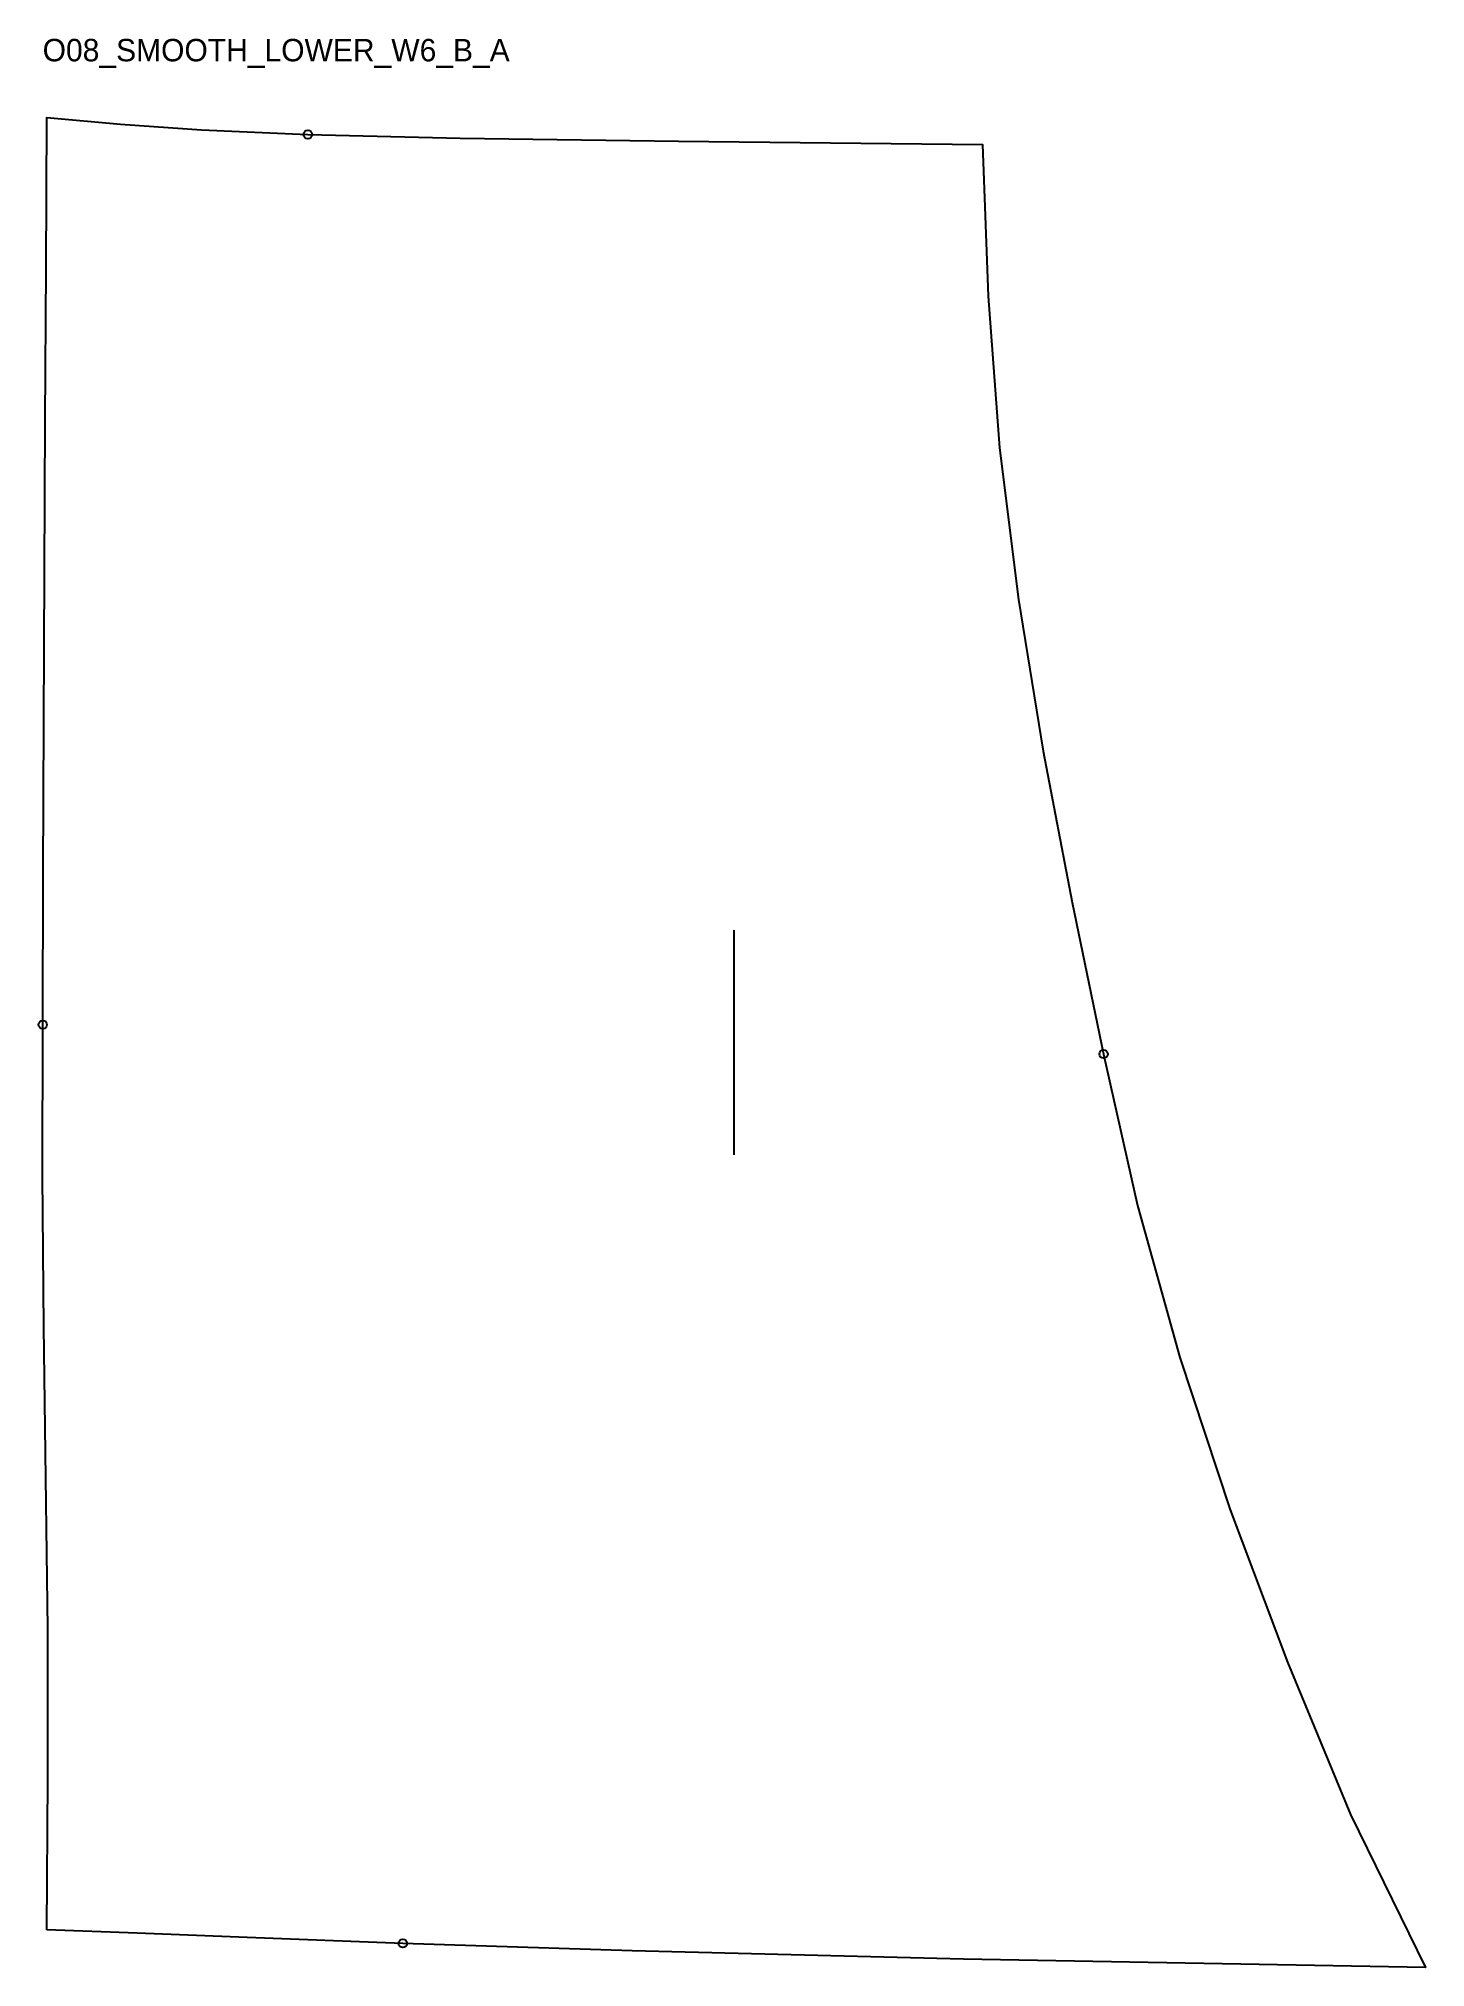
# Model space of a CAD drawing. Header units: millimetres. Extents: x -3 to 491, y -13 to 674.
import ezdxf

# ---------------------------------------------------------------- set-up
doc = ezdxf.new("R2010")
doc.units = ezdxf.units.MM
for name, color, linetype in [('CUT', 1, 'Continuous'), ('GRAIN', 3, 'Continuous'), ('ID', 7, 'Continuous'), ('NOTCH', 2, 'Continuous'), ('SEAM', 5, 'Continuous')]:
    doc.layers.add(name, color=color, linetype=linetype)

msp = doc.modelspace()

# ---------------------------------------------------------------- linework, layer by layer
at = {"layer": 'CUT'}
msp.add_lwpolyline([(0, 0), (0.35, 53.67), (0.25, 107.36), (-0.37, 161.12), (-1.08, 214.94), (-1.55, 268.78), (-1.5, 322.59), (-1.34, 376.4), (-1.15, 430.24), (-0.91, 484.1), (-0.6, 537.99), (-0.27, 591.93), (0, 645.91), (26.24, 643.51), (55.06, 641.49), (92.96, 639.84), (147.25, 638.53), (225.1, 637.44), (333.42, 636.33), (335.4, 582.2), (339.51, 528.14), (346.26, 474.12), (355.05, 420.11), (365.34, 366.11), (376.54, 312.11), (388.6, 258.1), (403.67, 203.97), (421.67, 149.74), (442.09, 95.44), (464.53, 41.07), (491.25, -13.39), (326.64, -10.43), (208.54, -7.48), (126.8, -4.84), (71.34, -2.75), (32.18, -1.21), (0, 0)], close=True, dxfattribs=at)
at = {"layer": 'GRAIN'}
msp.add_line((244.85, 276.26), (244.85, 356.26), dxfattribs=at)
at = {"layer": 'NOTCH'}
for centre in [(92.96, 639.84), (-1.5, 322.59), (376.54, 312.11), (126.8, -4.84)]:
    msp.add_circle(centre, 1.5, dxfattribs=at)
at = {"layer": 'SEAM'}
msp.add_lwpolyline([(0, 0), (0.35, 53.67), (0.25, 107.36), (-0.37, 161.12), (-1.08, 214.94), (-1.55, 268.78), (-1.5, 322.59), (-1.34, 376.4), (-1.15, 430.24), (-0.91, 484.1), (-0.6, 537.99), (-0.27, 591.93), (0, 645.91), (26.24, 643.51), (55.06, 641.49), (92.96, 639.84), (147.25, 638.53), (225.1, 637.44), (333.42, 636.33), (335.4, 582.2), (339.51, 528.14), (346.26, 474.12), (355.05, 420.11), (365.34, 366.11), (376.54, 312.11), (388.6, 258.1), (403.67, 203.97), (421.67, 149.74), (442.09, 95.44), (464.53, 41.07), (491.25, -13.39), (326.64, -10.43), (208.54, -7.48), (126.8, -4.84), (71.34, -2.75), (32.18, -1.21)], close=True, dxfattribs=at)

# ---------------------------------------------------------------- texts
at = {"layer": 'ID'}
msp.add_text('O08_SMOOTH_LOWER_W6_B_A', height=8, dxfattribs=at).set_placement((-1.55, 665.91))

doc.saveas('drawing.dxf')
